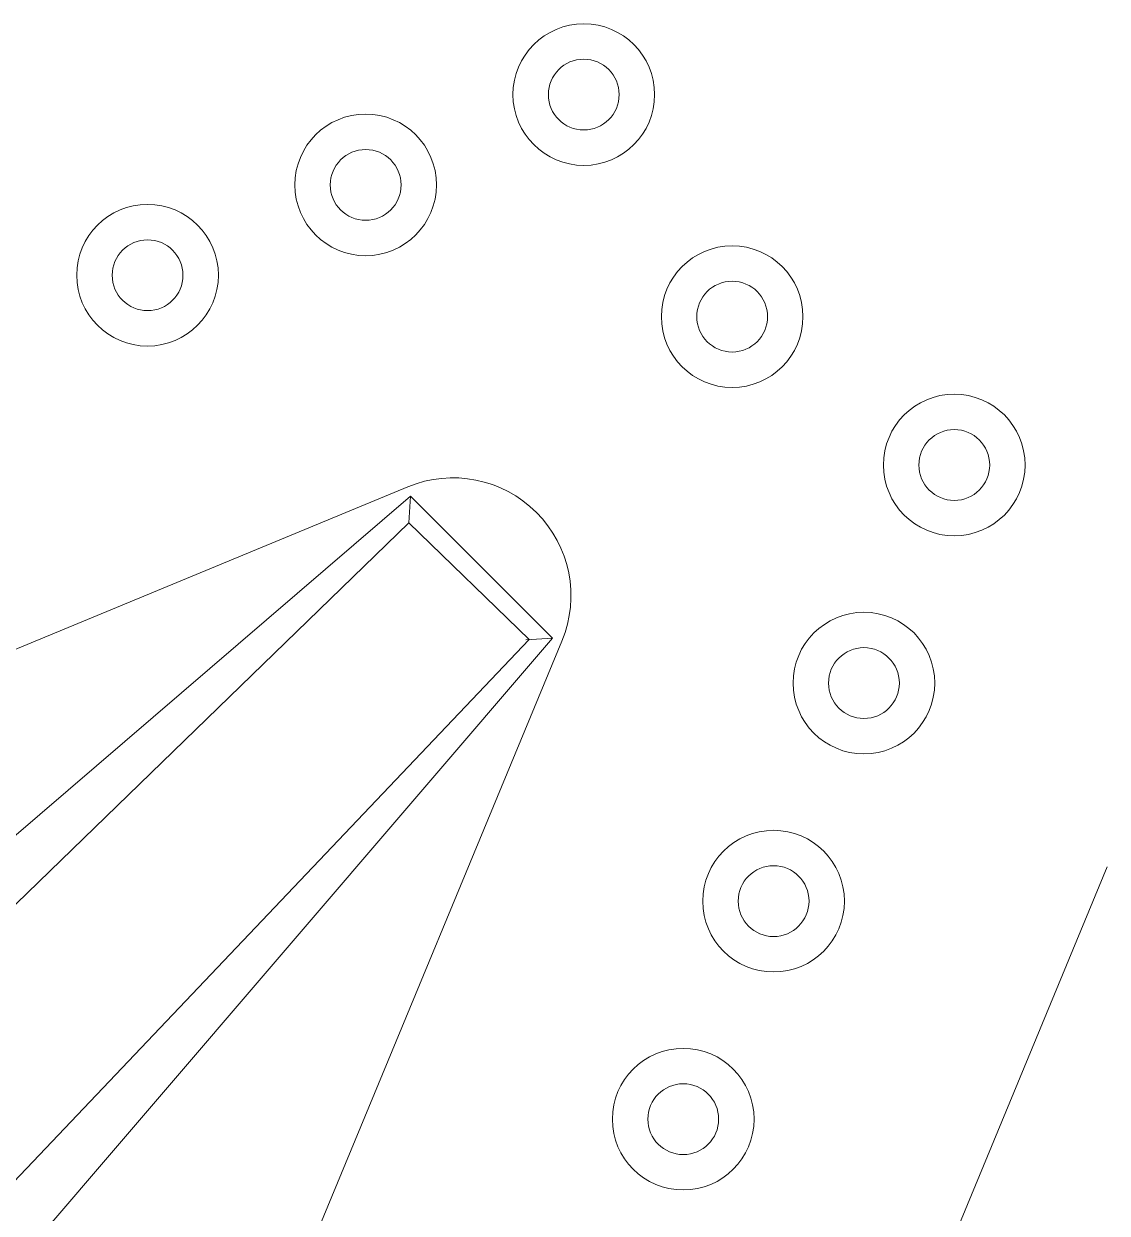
# Model space of a CAD drawing. Extents: x 306 to 2240, y 18 to 779.
# Drawn here: x 689.3052 to 689.3511, y 391.7463 to 391.7967 of the extents above; entities that cross this region are included whole.
import ezdxf

# ---------------------------------------------------------------- set-up
doc = ezdxf.new("R2010")
doc.units = 0
doc.header["$MEASUREMENT"] = 0
doc.layers.add('EQUIPAMIENTO SUPER', color=1, linetype='Continuous')

msp = doc.modelspace()

# ---------------------------------------------------------------- linework, layer by layer
at = {"layer": 'EQUIPAMIENTO SUPER', "color": 253, "lineweight": 0}
for p, q in [((689.321495942057, 391.7770359141645, -6.438942029e-07), (689.2704504313427, 391.7558921713273, -6.438942029e-07)), ((689.321495942057, 391.7770359141645, -6.438942029e-07), (689.2704504313427, 391.7558921713273, -6.438942029e-07)), ((689.3215466530368, 391.7755039618261, -6.438942029e-07), (689.3216184576218, 391.7766390742756, -6.438942029e-07)), ((689.3215466530368, 391.7755039618261, -6.438942029e-07), (689.3216184576218, 391.7766390742756, -6.438942029e-07)), ((689.3173259177987, 391.7446641600711, -6.438942029e-07), (689.3280287568837, 391.7705030993401, -6.438942029e-07)), ((689.3173259177987, 391.7446641600711, -6.438942029e-07), (689.3280287568837, 391.7705030993401, -6.438942029e-07)), ((689.3264964005052, 391.770554214358, -6.438942029e-07), (689.3276311089162, 391.7706264229802, -6.438942029e-07)), ((689.3264964005052, 391.770554214358, -6.438942029e-07), (689.3276311089162, 391.7706264229802, -6.438942029e-07)), ((689.3413540542517, 391.7373450647219, -6.438942029e-07), (689.3511257451961, 391.7609360135303, -6.438942029e-07)), ((689.3413540542517, 391.7373450647219, -6.438942029e-07), (689.3511257451961, 391.7609360135303, -6.438942029e-07))]:
    msp.add_line(p, q, dxfattribs=at)
at = {"layer": 'EQUIPAMIENTO SUPER', "color": 253, "lineweight": 0, "elevation": -6.438508219e-07}
for points in [[(689.3276311089162, 391.7706264229802), (689.3216184576218, 391.7766390742756), (689.26829144699, 391.7308462344024), (689.2443348962538, 391.7043144517704), (689.1944949408376, 391.6557244453879), (689.1944949408376, 391.6060025021579), (689.2134949408377, 391.6060025021579), (689.2134949408377, 391.6478552195067), (689.2553753552914, 391.6932807734674), (689.2818882690322, 391.7172571192534), (689.3276311089162, 391.7706264229802)], [(689.3276311089162, 391.7706264229802), (689.3216184576218, 391.7766390742756), (689.26829144699, 391.7308462344024), (689.2443348962538, 391.7043144517704), (689.1944949408376, 391.6557244453879), (689.1944949408376, 391.6060025021579), (689.2134949408377, 391.6060025021579), (689.2134949408377, 391.6478552195067), (689.2553753552914, 391.6932807734674), (689.2818882690322, 391.7172571192534), (689.3276311089162, 391.7706264229802)], [(689.1969949408361, 391.6085025021579), (689.1969949408361, 391.6546519970948), (689.3215466530368, 391.7755039618261), (689.3266412861798, 391.7705634343433), (689.2109949408391, 391.6488530072215), (689.2109949408391, 391.6085025021579), (689.1969949408361, 391.6085025021579), (689.1969949408361, 391.6085025021579)], [(689.1969949408361, 391.6085025021579), (689.1969949408361, 391.6546519970948), (689.3215466530368, 391.7755039618261), (689.3266412861798, 391.7705634343433), (689.2109949408391, 391.6488530072215), (689.2109949408391, 391.6085025021579), (689.1969949408361, 391.6085025021579), (689.1969949408361, 391.6085025021579)]]:
    msp.add_lwpolyline(points, dxfattribs=at)
at = {"layer": 'EQUIPAMIENTO SUPER', "color": 253, "lineweight": 0}
for centre, radius in [((689.3289526364156, 391.7936544806009, -6.438942029e-07), 0.003), ((689.3289526364156, 391.7936544806009, -6.438942029e-07), 0.003), ((689.3289526364156, 391.7936544806009, -6.438942029e-07), 0.003), ((689.3289526364156, 391.7936544806009, -6.438942029e-07), 0.003), ((689.3289526364156, 391.7936544806009, -6.438942029e-07), 0.003), ((689.3289526364156, 391.7936544806009, -6.438942029e-07), 0.003), ((689.3289526364156, 391.7936544806009, -6.438942029e-07), 0.003), ((689.3289526364156, 391.7936544806009, -6.438942029e-07), 0.003), ((689.3289526364156, 391.7936544806009, -6.438942029e-07), 0.003), ((689.3289526364156, 391.7936544806009, -6.438942029e-07), 0.003), ((689.3289526364156, 391.7936544806009, -6.438942029e-07), 0.003), ((689.3289526364156, 391.7936544806009, -6.438942029e-07), 0.003), ((689.3289526364156, 391.7936544806009, -6.438942029e-07), 0.003), ((689.3289526364156, 391.7936544806009, -6.438942029e-07), 0.003), ((689.3289526364156, 391.7936544806009, -6.438942029e-07), 0.003), ((689.3289526364156, 391.7936544806009, -6.438942029e-07), 0.003), ((689.3289526364156, 391.7936544806009, -6.438942029e-07), 0.003), ((689.3289526364156, 391.7936544806009, -6.438942029e-07), 0.003), ((689.3289526364156, 391.7936544806009, -6.438942029e-07), 0.003), ((689.3289526364156, 391.7936544806009, -6.438942029e-07), 0.003), ((689.3289526364156, 391.7936544806009, -6.438942029e-07), 0.003), ((689.3289526364156, 391.7936544806009, -6.438942029e-07), 0.003), ((689.3289526364156, 391.7936544806009, -6.438942029e-07), 0.003), ((689.3289526364156, 391.7936544806009, -6.438942029e-07), 0.003), ((689.3289526364156, 391.7936544806009, -6.438942029e-07), 0.003), ((689.3289526364156, 391.7936544806009, -6.438942029e-07), 0.003), ((689.3289526364156, 391.7936544806009, -6.438942029e-07), 0.003), ((689.3289526364156, 391.7936544806009, -6.438942029e-07), 0.003), ((689.3289526364156, 391.7936544806009, -6.438942029e-07), 0.003), ((689.3289526364156, 391.7936544806009, -6.438942029e-07), 0.003), ((689.3289526364156, 391.7936544806009, -6.438942029e-07), 0.003), ((689.3289526364156, 391.7936544806009, -6.438942029e-07), 0.003), ((689.3289526364156, 391.7936544806009, -6.438942029e-07), 0.003), ((689.3289526364156, 391.7936544806009, -6.438942029e-07), 0.003), ((689.3289526364156, 391.7936544806009, -6.438942029e-07), 0.003), ((689.3289526364156, 391.7936544806009, -6.438942029e-07), 0.003), ((689.3289526364156, 391.7936544806009, -6.438942029e-07), 0.003), ((689.3289526364156, 391.7936544806009, -6.438942029e-07), 0.003), ((689.3289526364156, 391.7936544806009, -6.438942029e-07), 0.003), ((689.3289526364156, 391.7936544806009, -6.438942029e-07), 0.003), ((689.3289526364156, 391.7936544806009, -6.438942029e-07), 0.003), ((689.3289526364156, 391.7936544806009, -6.438942029e-07), 0.003), ((689.3289526364156, 391.7936544806009, -6.438942029e-07), 0.003), ((689.3289526364156, 391.7936544806009, -6.438942029e-07), 0.003), ((689.3289526364156, 391.7936544806009, -6.438942029e-07), 0.003), ((689.3289526364156, 391.7936544806009, -6.438942029e-07), 0.003), ((689.3289526364156, 391.7936544806009, -6.438942029e-07), 0.003), ((689.3289526364156, 391.7936544806009, -6.438942029e-07), 0.003), ((689.3289526364156, 391.7936544806009, -6.438942029e-07), 0.003), ((689.3289526364156, 391.7936544806009, -6.438942029e-07), 0.003), ((689.3289526364156, 391.7936544806009, -6.438942029e-07), 0.003), ((689.3289526364156, 391.7936544806009, -6.438942029e-07), 0.003), ((689.3289526364156, 391.7936544806009, -6.438942029e-07), 0.003), ((689.3289526364156, 391.7936544806009, -6.438942029e-07), 0.003), ((689.3289526364156, 391.7936544806009, -6.438942029e-07), 0.003), ((689.3289526364156, 391.7936544806009, -6.438942029e-07), 0.003), ((689.3289526364156, 391.7936544806009, -6.438942029e-07), 0.003), ((689.3289526364156, 391.7936544806009, -6.438942029e-07), 0.003), ((689.3289526364156, 391.7936544806009, -6.438942029e-07), 0.003), ((689.3289526364156, 391.7936544806009, -6.438942029e-07), 0.003), ((689.3289526364156, 391.7936544806009, -6.438942029e-07), 0.003), ((689.3289526364156, 391.7936544806009, -6.438942029e-07), 0.003), ((689.3289526364156, 391.7936544806009, -6.438942029e-07), 0.003), ((689.3289526364156, 391.7936544806009, -6.438942029e-07), 0.003), ((689.3289526364156, 391.7936544806009, -6.438942029e-07), 0.003), ((689.3289526364156, 391.7936544806009, -6.438942029e-07), 0.003), ((689.3289526364156, 391.7936544806009, -6.438942029e-07), 0.003), ((689.3289526364156, 391.7936544806009, -6.438942029e-07), 0.003), ((689.3289526364156, 391.7936544806009, -6.438942029e-07), 0.003), ((689.3289526364156, 391.7936544806009, -6.438942029e-07), 0.003), ((689.3289526364156, 391.7936544806009, -6.438942029e-07), 0.003), ((689.3289526364156, 391.7936544806009, -6.438942029e-07), 0.003), ((689.3289526364156, 391.7936544806009, -6.438942029e-07), 0.003), ((689.3289526364156, 391.7936544806009, -6.438942029e-07), 0.003), ((689.3289526364156, 391.7936544806009, -6.438942029e-07), 0.003), ((689.3289526364156, 391.7936544806009, -6.438942029e-07), 0.003), ((689.3289526364156, 391.7936544806009, -6.438942029e-07), 0.003), ((689.3289526364156, 391.7936544806009, -6.438942029e-07), 0.003), ((689.3289526364156, 391.7936544806009, -6.438942029e-07), 0.003), ((689.3289526364156, 391.7936544806009, -6.438942029e-07), 0.003), ((689.3289526364156, 391.7936544806009, -6.438942029e-07), 0.003), ((689.3289526364156, 391.7936544806009, -6.438942029e-07), 0.003), ((689.3289526364156, 391.7936544806009, -6.438942029e-07), 0.003), ((689.3289526364156, 391.7936544806009, -6.438942029e-07), 0.003), ((689.3289526364156, 391.7936544806009, -6.438942029e-07), 0.003), ((689.3289526364156, 391.7936544806009, -6.438942029e-07), 0.003), ((689.3289526364156, 391.7936544806009, -6.438942029e-07), 0.003), ((689.3289526364156, 391.7936544806009, -6.438942029e-07), 0.003), ((689.3289526364156, 391.7936544806009, -6.438942029e-07), 0.003), ((689.3289526364156, 391.7936544806009, -6.438942029e-07), 0.003), ((689.3289526364156, 391.7936544806009, -6.438942029e-07), 0.003), ((689.3289526364156, 391.7936544806009, -6.438942029e-07), 0.003), ((689.3289526364156, 391.7936544806009, -6.438942029e-07), 0.003), ((689.3289526364156, 391.7936544806009, -6.438942029e-07), 0.003), ((689.3289526364156, 391.7936544806009, -6.438942029e-07), 0.003), ((689.3289526364156, 391.7936544806009, -6.438942029e-07), 0.003), ((689.3289526364156, 391.7936544806009, -6.438942029e-07), 0.0015), ((689.3289526364156, 391.7936544806009, -6.438942029e-07), 0.0015), ((689.3289526364156, 391.7936544806009, -6.438942029e-07), 0.0015), ((689.3289526364156, 391.7936544806009, -6.438942029e-07), 0.0015), ((689.3289526364156, 391.7936544806009, -6.438942029e-07), 0.0015), ((689.3289526364156, 391.7936544806009, -6.438942029e-07), 0.0015), ((689.3289526364156, 391.7936544806009, -6.438942029e-07), 0.0015), ((689.3289526364156, 391.7936544806009, -6.438942029e-07), 0.0015), ((689.3289526364156, 391.7936544806009, -6.438942029e-07), 0.0015), ((689.3289526364156, 391.7936544806009, -6.438942029e-07), 0.0015), ((689.3289526364156, 391.7936544806009, -6.438942029e-07), 0.0015), ((689.3289526364156, 391.7936544806009, -6.438942029e-07), 0.0015), ((689.3289526364156, 391.7936544806009, -6.438942029e-07), 0.0015), ((689.3289526364156, 391.7936544806009, -6.438942029e-07), 0.0015), ((689.3289526364156, 391.7936544806009, -6.438942029e-07), 0.0015), ((689.3289526364156, 391.7936544806009, -6.438942029e-07), 0.0015), ((689.3289526364156, 391.7936544806009, -6.438942029e-07), 0.0015), ((689.3289526364156, 391.7936544806009, -6.438942029e-07), 0.0015), ((689.3289526364156, 391.7936544806009, -6.438942029e-07), 0.0015), ((689.3289526364156, 391.7936544806009, -6.438942029e-07), 0.0015), ((689.3289526364156, 391.7936544806009, -6.438942029e-07), 0.0015), ((689.3289526364156, 391.7936544806009, -6.438942029e-07), 0.0015), ((689.3289526364156, 391.7936544806009, -6.438942029e-07), 0.0015), ((689.3289526364156, 391.7936544806009, -6.438942029e-07), 0.0015), ((689.3289526364156, 391.7936544806009, -6.438942029e-07), 0.0015), ((689.3289526364156, 391.7936544806009, -6.438942029e-07), 0.0015), ((689.3289526364156, 391.7936544806009, -6.438942029e-07), 0.0015), ((689.3289526364156, 391.7936544806009, -6.438942029e-07), 0.0015), ((689.3289526364156, 391.7936544806009, -6.438942029e-07), 0.0015), ((689.3289526364156, 391.7936544806009, -6.438942029e-07), 0.0015), ((689.3289526364156, 391.7936544806009, -6.438942029e-07), 0.0015), ((689.3289526364156, 391.7936544806009, -6.438942029e-07), 0.0015), ((689.3289526364156, 391.7936544806009, -6.438942029e-07), 0.0015), ((689.3289526364156, 391.7936544806009, -6.438942029e-07), 0.0015), ((689.3289526364156, 391.7936544806009, -6.438942029e-07), 0.0015), ((689.3289526364156, 391.7936544806009, -6.438942029e-07), 0.0015), ((689.3289526364156, 391.7936544806009, -6.438942029e-07), 0.0015), ((689.3289526364156, 391.7936544806009, -6.438942029e-07), 0.0015), ((689.3289526364156, 391.7936544806009, -6.438942029e-07), 0.0015), ((689.3289526364156, 391.7936544806009, -6.438942029e-07), 0.0015), ((689.3289526364156, 391.7936544806009, -6.438942029e-07), 0.0015), ((689.3289526364156, 391.7936544806009, -6.438942029e-07), 0.0015), ((689.3289526364156, 391.7936544806009, -6.438942029e-07), 0.0015), ((689.3289526364156, 391.7936544806009, -6.438942029e-07), 0.0015), ((689.3289526364156, 391.7936544806009, -6.438942029e-07), 0.0015), ((689.3289526364156, 391.7936544806009, -6.438942029e-07), 0.0015), ((689.3289526364156, 391.7936544806009, -6.438942029e-07), 0.0015), ((689.3289526364156, 391.7936544806009, -6.438942029e-07), 0.0015), ((689.3289526364156, 391.7936544806009, -6.438942029e-07), 0.0015), ((689.3289526364156, 391.7936544806009, -6.438942029e-07), 0.0015), ((689.3289526364156, 391.7936544806009, -6.438942029e-07), 0.0015), ((689.3289526364156, 391.7936544806009, -6.438942029e-07), 0.0015), ((689.3289526364156, 391.7936544806009, -6.438942029e-07), 0.0015), ((689.3289526364156, 391.7936544806009, -6.438942029e-07), 0.0015), ((689.3289526364156, 391.7936544806009, -6.438942029e-07), 0.0015), ((689.3289526364156, 391.7936544806009, -6.438942029e-07), 0.0015), ((689.3289526364156, 391.7936544806009, -6.438942029e-07), 0.0015), ((689.3289526364156, 391.7936544806009, -6.438942029e-07), 0.0015), ((689.3289526364156, 391.7936544806009, -6.438942029e-07), 0.0015), ((689.3289526364156, 391.7936544806009, -6.438942029e-07), 0.0015), ((689.3289526364156, 391.7936544806009, -6.438942029e-07), 0.0015), ((689.3289526364156, 391.7936544806009, -6.438942029e-07), 0.0015), ((689.3289526364156, 391.7936544806009, -6.438942029e-07), 0.0015), ((689.3289526364156, 391.7936544806009, -6.438942029e-07), 0.0015), ((689.3289526364156, 391.7936544806009, -6.438942029e-07), 0.0015), ((689.3289526364156, 391.7936544806009, -6.438942029e-07), 0.0015), ((689.3289526364156, 391.7936544806009, -6.438942029e-07), 0.0015), ((689.3289526364156, 391.7936544806009, -6.438942029e-07), 0.0015), ((689.3289526364156, 391.7936544806009, -6.438942029e-07), 0.0015), ((689.3289526364156, 391.7936544806009, -6.438942029e-07), 0.0015), ((689.3289526364156, 391.7936544806009, -6.438942029e-07), 0.0015), ((689.3289526364156, 391.7936544806009, -6.438942029e-07), 0.0015), ((689.3289526364156, 391.7936544806009, -6.438942029e-07), 0.0015), ((689.3289526364156, 391.7936544806009, -6.438942029e-07), 0.0015), ((689.3289526364156, 391.7936544806009, -6.438942029e-07), 0.0015), ((689.3289526364156, 391.7936544806009, -6.438942029e-07), 0.0015), ((689.3289526364156, 391.7936544806009, -6.438942029e-07), 0.0015), ((689.3289526364156, 391.7936544806009, -6.438942029e-07), 0.0015), ((689.3289526364156, 391.7936544806009, -6.438942029e-07), 0.0015), ((689.3289526364156, 391.7936544806009, -6.438942029e-07), 0.0015), ((689.3289526364156, 391.7936544806009, -6.438942029e-07), 0.0015), ((689.3289526364156, 391.7936544806009, -6.438942029e-07), 0.0015), ((689.3289526364156, 391.7936544806009, -6.438942029e-07), 0.0015), ((689.3289526364156, 391.7936544806009, -6.438942029e-07), 0.0015), ((689.3289526364156, 391.7936544806009, -6.438942029e-07), 0.0015), ((689.3289526364156, 391.7936544806009, -6.438942029e-07), 0.0015), ((689.3289526364156, 391.7936544806009, -6.438942029e-07), 0.0015), ((689.3289526364156, 391.7936544806009, -6.438942029e-07), 0.0015), ((689.3289526364156, 391.7936544806009, -6.438942029e-07), 0.0015), ((689.3289526364156, 391.7936544806009, -6.438942029e-07), 0.0015), ((689.3289526364156, 391.7936544806009, -6.438942029e-07), 0.0015), ((689.3289526364156, 391.7936544806009, -6.438942029e-07), 0.0015), ((689.3289526364156, 391.7936544806009, -6.438942029e-07), 0.0015), ((689.3289526364156, 391.7936544806009, -6.438942029e-07), 0.0015), ((689.3289526364156, 391.7936544806009, -6.438942029e-07), 0.0015), ((689.3289526364156, 391.7936544806009, -6.438942029e-07), 0.0015), ((689.3197138410893, 391.7898276462774, -6.438942029e-07), 0.003), ((689.3197138410893, 391.7898276462774, -6.438942029e-07), 0.003), ((689.3197138410893, 391.7898276462774, -6.438942029e-07), 0.003), ((689.3197138410893, 391.7898276462774, -6.438942029e-07), 0.003), ((689.3197138410893, 391.7898276462774, -6.438942029e-07), 0.003), ((689.3197138410893, 391.7898276462774, -6.438942029e-07), 0.003), ((689.3197138410893, 391.7898276462774, -6.438942029e-07), 0.003), ((689.3197138410893, 391.7898276462774, -6.438942029e-07), 0.003), ((689.3197138410893, 391.7898276462774, -6.438942029e-07), 0.003), ((689.3197138410893, 391.7898276462774, -6.438942029e-07), 0.003), ((689.3197138410893, 391.7898276462774, -6.438942029e-07), 0.003), ((689.3197138410893, 391.7898276462774, -6.438942029e-07), 0.003), ((689.3197138410893, 391.7898276462774, -6.438942029e-07), 0.003), ((689.3197138410893, 391.7898276462774, -6.438942029e-07), 0.003), ((689.3197138410893, 391.7898276462774, -6.438942029e-07), 0.003), ((689.3197138410893, 391.7898276462774, -6.438942029e-07), 0.003), ((689.3197138410893, 391.7898276462774, -6.438942029e-07), 0.003), ((689.3197138410893, 391.7898276462774, -6.438942029e-07), 0.003), ((689.3197138410893, 391.7898276462774, -6.438942029e-07), 0.003), ((689.3197138410893, 391.7898276462774, -6.438942029e-07), 0.003), ((689.3197138410893, 391.7898276462774, -6.438942029e-07), 0.003), ((689.3197138410893, 391.7898276462774, -6.438942029e-07), 0.003), ((689.3197138410893, 391.7898276462774, -6.438942029e-07), 0.003), ((689.3197138410893, 391.7898276462774, -6.438942029e-07), 0.003), ((689.3197138410893, 391.7898276462774, -6.438942029e-07), 0.003), ((689.3197138410893, 391.7898276462774, -6.438942029e-07), 0.003), ((689.3197138410893, 391.7898276462774, -6.438942029e-07), 0.003), ((689.3197138410893, 391.7898276462774, -6.438942029e-07), 0.003), ((689.3197138410893, 391.7898276462774, -6.438942029e-07), 0.003), ((689.3197138410893, 391.7898276462774, -6.438942029e-07), 0.003), ((689.3197138410893, 391.7898276462774, -6.438942029e-07), 0.003), ((689.3197138410893, 391.7898276462774, -6.438942029e-07), 0.003), ((689.3197138410893, 391.7898276462774, -6.438942029e-07), 0.0015), ((689.3197138410893, 391.7898276462774, -6.438942029e-07), 0.0015), ((689.3197138410893, 391.7898276462774, -6.438942029e-07), 0.0015), ((689.3197138410893, 391.7898276462774, -6.438942029e-07), 0.0015), ((689.3197138410893, 391.7898276462774, -6.438942029e-07), 0.0015), ((689.3197138410893, 391.7898276462774, -6.438942029e-07), 0.0015), ((689.3197138410893, 391.7898276462774, -6.438942029e-07), 0.0015), ((689.3197138410893, 391.7898276462774, -6.438942029e-07), 0.0015), ((689.3197138410893, 391.7898276462774, -6.438942029e-07), 0.0015), ((689.3197138410893, 391.7898276462774, -6.438942029e-07), 0.0015), ((689.3197138410893, 391.7898276462774, -6.438942029e-07), 0.0015), ((689.3197138410893, 391.7898276462774, -6.438942029e-07), 0.0015), ((689.3197138410893, 391.7898276462774, -6.438942029e-07), 0.0015), ((689.3197138410893, 391.7898276462774, -6.438942029e-07), 0.0015), ((689.3197138410893, 391.7898276462774, -6.438942029e-07), 0.0015), ((689.3197138410893, 391.7898276462774, -6.438942029e-07), 0.0015), ((689.3197138410893, 391.7898276462774, -6.438942029e-07), 0.0015), ((689.3197138410893, 391.7898276462774, -6.438942029e-07), 0.0015), ((689.3197138410893, 391.7898276462774, -6.438942029e-07), 0.0015), ((689.3197138410893, 391.7898276462774, -6.438942029e-07), 0.0015), ((689.3197138410893, 391.7898276462774, -6.438942029e-07), 0.0015), ((689.3197138410893, 391.7898276462774, -6.438942029e-07), 0.0015), ((689.3197138410893, 391.7898276462774, -6.438942029e-07), 0.0015), ((689.3197138410893, 391.7898276462774, -6.438942029e-07), 0.0015), ((689.3197138410893, 391.7898276462774, -6.438942029e-07), 0.0015), ((689.3197138410893, 391.7898276462774, -6.438942029e-07), 0.0015), ((689.3197138410893, 391.7898276462774, -6.438942029e-07), 0.0015), ((689.3197138410893, 391.7898276462774, -6.438942029e-07), 0.0015), ((689.3197138410893, 391.7898276462774, -6.438942029e-07), 0.0015), ((689.3197138410893, 391.7898276462774, -6.438942029e-07), 0.0015), ((689.3197138410893, 391.7898276462774, -6.438942029e-07), 0.0015), ((689.3197138410893, 391.7898276462774, -6.438942029e-07), 0.0015), ((689.3104750457665, 391.7860008119537, -6.438942029e-07), 0.003), ((689.3104750457665, 391.7860008119537, -6.438942029e-07), 0.003), ((689.3104750457665, 391.7860008119537, -6.438942029e-07), 0.003), ((689.3104750457665, 391.7860008119537, -6.438942029e-07), 0.003), ((689.3104750457665, 391.7860008119537, -6.438942029e-07), 0.003), ((689.3104750457665, 391.7860008119537, -6.438942029e-07), 0.003), ((689.3104750457665, 391.7860008119537, -6.438942029e-07), 0.003), ((689.3104750457665, 391.7860008119537, -6.438942029e-07), 0.003), ((689.3104750457665, 391.7860008119537, -6.438942029e-07), 0.003), ((689.3104750457665, 391.7860008119537, -6.438942029e-07), 0.003), ((689.3104750457665, 391.7860008119537, -6.438942029e-07), 0.003), ((689.3104750457665, 391.7860008119537, -6.438942029e-07), 0.003), ((689.3104750457665, 391.7860008119537, -6.438942029e-07), 0.003), ((689.3104750457665, 391.7860008119537, -6.438942029e-07), 0.003), ((689.3104750457665, 391.7860008119537, -6.438942029e-07), 0.003), ((689.3104750457665, 391.7860008119537, -6.438942029e-07), 0.003), ((689.3104750457665, 391.7860008119537, -6.438942029e-07), 0.003), ((689.3104750457665, 391.7860008119537, -6.438942029e-07), 0.003), ((689.3104750457665, 391.7860008119537, -6.438942029e-07), 0.003), ((689.3104750457665, 391.7860008119537, -6.438942029e-07), 0.003), ((689.3104750457665, 391.7860008119537, -6.438942029e-07), 0.003), ((689.3104750457665, 391.7860008119537, -6.438942029e-07), 0.003), ((689.3104750457665, 391.7860008119537, -6.438942029e-07), 0.003), ((689.3104750457665, 391.7860008119537, -6.438942029e-07), 0.003), ((689.3104750457665, 391.7860008119537, -6.438942029e-07), 0.003), ((689.3104750457665, 391.7860008119537, -6.438942029e-07), 0.003), ((689.3104750457665, 391.7860008119537, -6.438942029e-07), 0.003), ((689.3104750457665, 391.7860008119537, -6.438942029e-07), 0.003), ((689.3104750457665, 391.7860008119537, -6.438942029e-07), 0.003), ((689.3104750457665, 391.7860008119537, -6.438942029e-07), 0.003), ((689.3104750457665, 391.7860008119537, -6.438942029e-07), 0.003), ((689.3104750457665, 391.7860008119537, -6.438942029e-07), 0.003), ((689.3104750457665, 391.7860008119537, -6.438942029e-07), 0.0015), ((689.3104750457665, 391.7860008119537, -6.438942029e-07), 0.0015), ((689.3104750457665, 391.7860008119537, -6.438942029e-07), 0.0015), ((689.3104750457665, 391.7860008119537, -6.438942029e-07), 0.0015), ((689.3104750457665, 391.7860008119537, -6.438942029e-07), 0.0015), ((689.3104750457665, 391.7860008119537, -6.438942029e-07), 0.0015), ((689.3104750457665, 391.7860008119537, -6.438942029e-07), 0.0015), ((689.3104750457665, 391.7860008119537, -6.438942029e-07), 0.0015), ((689.3104750457665, 391.7860008119537, -6.438942029e-07), 0.0015), ((689.3104750457665, 391.7860008119537, -6.438942029e-07), 0.0015), ((689.3104750457665, 391.7860008119537, -6.438942029e-07), 0.0015), ((689.3104750457665, 391.7860008119537, -6.438942029e-07), 0.0015), ((689.3104750457665, 391.7860008119537, -6.438942029e-07), 0.0015), ((689.3104750457665, 391.7860008119537, -6.438942029e-07), 0.0015), ((689.3104750457665, 391.7860008119537, -6.438942029e-07), 0.0015), ((689.3104750457665, 391.7860008119537, -6.438942029e-07), 0.0015), ((689.3104750457665, 391.7860008119537, -6.438942029e-07), 0.0015), ((689.3104750457665, 391.7860008119537, -6.438942029e-07), 0.0015), ((689.3104750457665, 391.7860008119537, -6.438942029e-07), 0.0015), ((689.3104750457665, 391.7860008119537, -6.438942029e-07), 0.0015), ((689.3104750457665, 391.7860008119537, -6.438942029e-07), 0.0015), ((689.3104750457665, 391.7860008119537, -6.438942029e-07), 0.0015), ((689.3104750457665, 391.7860008119537, -6.438942029e-07), 0.0015), ((689.3104750457665, 391.7860008119537, -6.438942029e-07), 0.0015), ((689.3104750457665, 391.7860008119537, -6.438942029e-07), 0.0015), ((689.3104750457665, 391.7860008119537, -6.438942029e-07), 0.0015), ((689.3104750457665, 391.7860008119537, -6.438942029e-07), 0.0015), ((689.3104750457665, 391.7860008119537, -6.438942029e-07), 0.0015), ((689.3104750457665, 391.7860008119537, -6.438942029e-07), 0.0015), ((689.3104750457665, 391.7860008119537, -6.438942029e-07), 0.0015), ((689.3104750457665, 391.7860008119537, -6.438942029e-07), 0.0015), ((689.3104750457665, 391.7860008119537, -6.438942029e-07), 0.0015), ((689.3352390462045, 391.7842462034852, -6.438942029e-07), 0.003), ((689.3352390462045, 391.7842462034852, -6.438942029e-07), 0.003), ((689.3352390462045, 391.7842462034852, -6.438942029e-07), 0.003), ((689.3352390462045, 391.7842462034852, -6.438942029e-07), 0.003), ((689.3352390462045, 391.7842462034852, -6.438942029e-07), 0.003), ((689.3352390462045, 391.7842462034852, -6.438942029e-07), 0.003), ((689.3352390462045, 391.7842462034852, -6.438942029e-07), 0.003), ((689.3352390462045, 391.7842462034852, -6.438942029e-07), 0.003), ((689.3352390462045, 391.7842462034852, -6.438942029e-07), 0.003), ((689.3352390462045, 391.7842462034852, -6.438942029e-07), 0.003), ((689.3352390462045, 391.7842462034852, -6.438942029e-07), 0.003), ((689.3352390462045, 391.7842462034852, -6.438942029e-07), 0.003), ((689.3352390462045, 391.7842462034852, -6.438942029e-07), 0.003), ((689.3352390462045, 391.7842462034852, -6.438942029e-07), 0.003), ((689.3352390462045, 391.7842462034852, -6.438942029e-07), 0.003), ((689.3352390462045, 391.7842462034852, -6.438942029e-07), 0.003), ((689.3352390462045, 391.7842462034852, -6.438942029e-07), 0.003), ((689.3352390462045, 391.7842462034852, -6.438942029e-07), 0.003), ((689.3352390462045, 391.7842462034852, -6.438942029e-07), 0.003), ((689.3352390462045, 391.7842462034852, -6.438942029e-07), 0.003), ((689.3352390462045, 391.7842462034852, -6.438942029e-07), 0.003), ((689.3352390462045, 391.7842462034852, -6.438942029e-07), 0.003), ((689.3352390462045, 391.7842462034852, -6.438942029e-07), 0.003), ((689.3352390462045, 391.7842462034852, -6.438942029e-07), 0.003), ((689.3352390462045, 391.7842462034852, -6.438942029e-07), 0.003), ((689.3352390462045, 391.7842462034852, -6.438942029e-07), 0.003), ((689.3352390462045, 391.7842462034852, -6.438942029e-07), 0.003), ((689.3352390462045, 391.7842462034852, -6.438942029e-07), 0.003), ((689.3352390462045, 391.7842462034852, -6.438942029e-07), 0.003), ((689.3352390462045, 391.7842462034852, -6.438942029e-07), 0.003), ((689.3352390462045, 391.7842462034852, -6.438942029e-07), 0.003), ((689.3352390462045, 391.7842462034852, -6.438942029e-07), 0.003), ((689.3352390462045, 391.7842462034852, -6.438942029e-07), 0.0015), ((689.3352390462045, 391.7842462034852, -6.438942029e-07), 0.0015), ((689.3352390462045, 391.7842462034852, -6.438942029e-07), 0.0015), ((689.3352390462045, 391.7842462034852, -6.438942029e-07), 0.0015), ((689.3352390462045, 391.7842462034852, -6.438942029e-07), 0.0015), ((689.3352390462045, 391.7842462034852, -6.438942029e-07), 0.0015), ((689.3352390462045, 391.7842462034852, -6.438942029e-07), 0.0015), ((689.3352390462045, 391.7842462034852, -6.438942029e-07), 0.0015), ((689.3352390462045, 391.7842462034852, -6.438942029e-07), 0.0015), ((689.3352390462045, 391.7842462034852, -6.438942029e-07), 0.0015), ((689.3352390462045, 391.7842462034852, -6.438942029e-07), 0.0015), ((689.3352390462045, 391.7842462034852, -6.438942029e-07), 0.0015), ((689.3352390462045, 391.7842462034852, -6.438942029e-07), 0.0015), ((689.3352390462045, 391.7842462034852, -6.438942029e-07), 0.0015), ((689.3352390462045, 391.7842462034852, -6.438942029e-07), 0.0015), ((689.3352390462045, 391.7842462034852, -6.438942029e-07), 0.0015), ((689.3352390462045, 391.7842462034852, -6.438942029e-07), 0.0015), ((689.3352390462045, 391.7842462034852, -6.438942029e-07), 0.0015), ((689.3352390462045, 391.7842462034852, -6.438942029e-07), 0.0015), ((689.3352390462045, 391.7842462034852, -6.438942029e-07), 0.0015), ((689.3352390462045, 391.7842462034852, -6.438942029e-07), 0.0015), ((689.3352390462045, 391.7842462034852, -6.438942029e-07), 0.0015), ((689.3352390462045, 391.7842462034852, -6.438942029e-07), 0.0015), ((689.3352390462045, 391.7842462034852, -6.438942029e-07), 0.0015), ((689.3352390462045, 391.7842462034852, -6.438942029e-07), 0.0015), ((689.3352390462045, 391.7842462034852, -6.438942029e-07), 0.0015), ((689.3352390462045, 391.7842462034852, -6.438942029e-07), 0.0015), ((689.3352390462045, 391.7842462034852, -6.438942029e-07), 0.0015), ((689.3352390462045, 391.7842462034852, -6.438942029e-07), 0.0015), ((689.3352390462045, 391.7842462034852, -6.438942029e-07), 0.0015), ((689.3352390462045, 391.7842462034852, -6.438942029e-07), 0.0015), ((689.3352390462045, 391.7842462034852, -6.438942029e-07), 0.0015), ((689.3446473233182, 391.7779597936969, -6.438942029e-07), 0.003), ((689.3446473233182, 391.7779597936969, -6.438942029e-07), 0.003), ((689.3446473233182, 391.7779597936969, -6.438942029e-07), 0.003), ((689.3446473233182, 391.7779597936969, -6.438942029e-07), 0.003), ((689.3446473233182, 391.7779597936969, -6.438942029e-07), 0.003), ((689.3446473233182, 391.7779597936969, -6.438942029e-07), 0.003), ((689.3446473233182, 391.7779597936969, -6.438942029e-07), 0.003), ((689.3446473233182, 391.7779597936969, -6.438942029e-07), 0.003), ((689.3446473233182, 391.7779597936969, -6.438942029e-07), 0.003), ((689.3446473233182, 391.7779597936969, -6.438942029e-07), 0.003), ((689.3446473233182, 391.7779597936969, -6.438942029e-07), 0.003), ((689.3446473233182, 391.7779597936969, -6.438942029e-07), 0.003), ((689.3446473233182, 391.7779597936969, -6.438942029e-07), 0.003), ((689.3446473233182, 391.7779597936969, -6.438942029e-07), 0.003), ((689.3446473233182, 391.7779597936969, -6.438942029e-07), 0.003), ((689.3446473233182, 391.7779597936969, -6.438942029e-07), 0.003), ((689.3446473233182, 391.7779597936969, -6.438942029e-07), 0.003), ((689.3446473233182, 391.7779597936969, -6.438942029e-07), 0.003), ((689.3446473233182, 391.7779597936969, -6.438942029e-07), 0.003), ((689.3446473233182, 391.7779597936969, -6.438942029e-07), 0.003), ((689.3446473233182, 391.7779597936969, -6.438942029e-07), 0.003), ((689.3446473233182, 391.7779597936969, -6.438942029e-07), 0.003), ((689.3446473233182, 391.7779597936969, -6.438942029e-07), 0.003), ((689.3446473233182, 391.7779597936969, -6.438942029e-07), 0.003), ((689.3446473233182, 391.7779597936969, -6.438942029e-07), 0.003), ((689.3446473233182, 391.7779597936969, -6.438942029e-07), 0.003), ((689.3446473233182, 391.7779597936969, -6.438942029e-07), 0.003), ((689.3446473233182, 391.7779597936969, -6.438942029e-07), 0.003), ((689.3446473233182, 391.7779597936969, -6.438942029e-07), 0.003), ((689.3446473233182, 391.7779597936969, -6.438942029e-07), 0.003), ((689.3446473233182, 391.7779597936969, -6.438942029e-07), 0.003), ((689.3446473233182, 391.7779597936969, -6.438942029e-07), 0.003), ((689.3446473233182, 391.7779597936969, -6.438942029e-07), 0.0015), ((689.3446473233182, 391.7779597936969, -6.438942029e-07), 0.0015), ((689.3446473233182, 391.7779597936969, -6.438942029e-07), 0.0015), ((689.3446473233182, 391.7779597936969, -6.438942029e-07), 0.0015), ((689.3446473233182, 391.7779597936969, -6.438942029e-07), 0.0015), ((689.3446473233182, 391.7779597936969, -6.438942029e-07), 0.0015), ((689.3446473233182, 391.7779597936969, -6.438942029e-07), 0.0015), ((689.3446473233182, 391.7779597936969, -6.438942029e-07), 0.0015), ((689.3446473233182, 391.7779597936969, -6.438942029e-07), 0.0015), ((689.3446473233182, 391.7779597936969, -6.438942029e-07), 0.0015), ((689.3446473233182, 391.7779597936969, -6.438942029e-07), 0.0015), ((689.3446473233182, 391.7779597936969, -6.438942029e-07), 0.0015), ((689.3446473233182, 391.7779597936969, -6.438942029e-07), 0.0015), ((689.3446473233182, 391.7779597936969, -6.438942029e-07), 0.0015), ((689.3446473233182, 391.7779597936969, -6.438942029e-07), 0.0015), ((689.3446473233182, 391.7779597936969, -6.438942029e-07), 0.0015), ((689.3446473233182, 391.7779597936969, -6.438942029e-07), 0.0015), ((689.3446473233182, 391.7779597936969, -6.438942029e-07), 0.0015), ((689.3446473233182, 391.7779597936969, -6.438942029e-07), 0.0015), ((689.3446473233182, 391.7779597936969, -6.438942029e-07), 0.0015), ((689.3446473233182, 391.7779597936969, -6.438942029e-07), 0.0015), ((689.3446473233182, 391.7779597936969, -6.438942029e-07), 0.0015), ((689.3446473233182, 391.7779597936969, -6.438942029e-07), 0.0015), ((689.3446473233182, 391.7779597936969, -6.438942029e-07), 0.0015), ((689.3446473233182, 391.7779597936969, -6.438942029e-07), 0.0015), ((689.3446473233182, 391.7779597936969, -6.438942029e-07), 0.0015), ((689.3446473233182, 391.7779597936969, -6.438942029e-07), 0.0015), ((689.3446473233182, 391.7779597936969, -6.438942029e-07), 0.0015), ((689.3446473233182, 391.7779597936969, -6.438942029e-07), 0.0015), ((689.3446473233182, 391.7779597936969, -6.438942029e-07), 0.0015), ((689.3446473233182, 391.7779597936969, -6.438942029e-07), 0.0015), ((689.3446473233182, 391.7779597936969, -6.438942029e-07), 0.0015), ((689.3408204889952, 391.7687209983719, -6.438942029e-07), 0.003), ((689.3408204889952, 391.7687209983719, -6.438942029e-07), 0.003), ((689.3408204889952, 391.7687209983719, -6.438942029e-07), 0.003), ((689.3408204889952, 391.7687209983719, -6.438942029e-07), 0.003), ((689.3408204889952, 391.7687209983719, -6.438942029e-07), 0.003), ((689.3408204889952, 391.7687209983719, -6.438942029e-07), 0.003), ((689.3408204889952, 391.7687209983719, -6.438942029e-07), 0.003), ((689.3408204889952, 391.7687209983719, -6.438942029e-07), 0.003), ((689.3408204889952, 391.7687209983719, -6.438942029e-07), 0.003), ((689.3408204889952, 391.7687209983719, -6.438942029e-07), 0.003), ((689.3408204889952, 391.7687209983719, -6.438942029e-07), 0.003), ((689.3408204889952, 391.7687209983719, -6.438942029e-07), 0.003), ((689.3408204889952, 391.7687209983719, -6.438942029e-07), 0.003), ((689.3408204889952, 391.7687209983719, -6.438942029e-07), 0.003), ((689.3408204889952, 391.7687209983719, -6.438942029e-07), 0.003), ((689.3408204889952, 391.7687209983719, -6.438942029e-07), 0.003), ((689.3408204889952, 391.7687209983719, -6.438942029e-07), 0.003), ((689.3408204889952, 391.7687209983719, -6.438942029e-07), 0.003), ((689.3408204889952, 391.7687209983719, -6.438942029e-07), 0.003), ((689.3408204889952, 391.7687209983719, -6.438942029e-07), 0.003), ((689.3408204889952, 391.7687209983719, -6.438942029e-07), 0.003), ((689.3408204889952, 391.7687209983719, -6.438942029e-07), 0.003), ((689.3408204889952, 391.7687209983719, -6.438942029e-07), 0.003), ((689.3408204889952, 391.7687209983719, -6.438942029e-07), 0.003), ((689.3408204889952, 391.7687209983719, -6.438942029e-07), 0.003), ((689.3408204889952, 391.7687209983719, -6.438942029e-07), 0.003), ((689.3408204889952, 391.7687209983719, -6.438942029e-07), 0.003), ((689.3408204889952, 391.7687209983719, -6.438942029e-07), 0.003), ((689.3408204889952, 391.7687209983719, -6.438942029e-07), 0.003), ((689.3408204889952, 391.7687209983719, -6.438942029e-07), 0.003), ((689.3408204889952, 391.7687209983719, -6.438942029e-07), 0.003), ((689.3408204889952, 391.7687209983719, -6.438942029e-07), 0.003), ((689.3408204889952, 391.7687209983719, -6.438942029e-07), 0.0015), ((689.3408204889952, 391.7687209983719, -6.438942029e-07), 0.0015), ((689.3408204889952, 391.7687209983719, -6.438942029e-07), 0.0015), ((689.3408204889952, 391.7687209983719, -6.438942029e-07), 0.0015), ((689.3408204889952, 391.7687209983719, -6.438942029e-07), 0.0015), ((689.3408204889952, 391.7687209983719, -6.438942029e-07), 0.0015), ((689.3408204889952, 391.7687209983719, -6.438942029e-07), 0.0015), ((689.3408204889952, 391.7687209983719, -6.438942029e-07), 0.0015), ((689.3408204889952, 391.7687209983719, -6.438942029e-07), 0.0015), ((689.3408204889952, 391.7687209983719, -6.438942029e-07), 0.0015), ((689.3408204889952, 391.7687209983719, -6.438942029e-07), 0.0015), ((689.3408204889952, 391.7687209983719, -6.438942029e-07), 0.0015), ((689.3408204889952, 391.7687209983719, -6.438942029e-07), 0.0015), ((689.3408204889952, 391.7687209983719, -6.438942029e-07), 0.0015), ((689.3408204889952, 391.7687209983719, -6.438942029e-07), 0.0015), ((689.3408204889952, 391.7687209983719, -6.438942029e-07), 0.0015), ((689.3408204889952, 391.7687209983719, -6.438942029e-07), 0.0015), ((689.3408204889952, 391.7687209983719, -6.438942029e-07), 0.0015), ((689.3408204889952, 391.7687209983719, -6.438942029e-07), 0.0015), ((689.3408204889952, 391.7687209983719, -6.438942029e-07), 0.0015), ((689.3408204889952, 391.7687209983719, -6.438942029e-07), 0.0015), ((689.3408204889952, 391.7687209983719, -6.438942029e-07), 0.0015), ((689.3408204889952, 391.7687209983719, -6.438942029e-07), 0.0015), ((689.3408204889952, 391.7687209983719, -6.438942029e-07), 0.0015), ((689.3408204889952, 391.7687209983719, -6.438942029e-07), 0.0015), ((689.3408204889952, 391.7687209983719, -6.438942029e-07), 0.0015), ((689.3408204889952, 391.7687209983719, -6.438942029e-07), 0.0015), ((689.3408204889952, 391.7687209983719, -6.438942029e-07), 0.0015), ((689.3408204889952, 391.7687209983719, -6.438942029e-07), 0.0015), ((689.3408204889952, 391.7687209983719, -6.438942029e-07), 0.0015), ((689.3408204889952, 391.7687209983719, -6.438942029e-07), 0.0015), ((689.3408204889952, 391.7687209983719, -6.438942029e-07), 0.0015), ((689.3369936546719, 391.7594822030467, -6.438942029e-07), 0.003), ((689.3369936546719, 391.7594822030467, -6.438942029e-07), 0.003), ((689.3369936546719, 391.7594822030467, -6.438942029e-07), 0.003), ((689.3369936546719, 391.7594822030467, -6.438942029e-07), 0.003), ((689.3369936546719, 391.7594822030467, -6.438942029e-07), 0.003), ((689.3369936546719, 391.7594822030467, -6.438942029e-07), 0.003), ((689.3369936546719, 391.7594822030467, -6.438942029e-07), 0.003), ((689.3369936546719, 391.7594822030467, -6.438942029e-07), 0.003), ((689.3369936546719, 391.7594822030467, -6.438942029e-07), 0.003), ((689.3369936546719, 391.7594822030467, -6.438942029e-07), 0.003), ((689.3369936546719, 391.7594822030467, -6.438942029e-07), 0.003), ((689.3369936546719, 391.7594822030467, -6.438942029e-07), 0.003), ((689.3369936546719, 391.7594822030467, -6.438942029e-07), 0.003), ((689.3369936546719, 391.7594822030467, -6.438942029e-07), 0.003), ((689.3369936546719, 391.7594822030467, -6.438942029e-07), 0.003), ((689.3369936546719, 391.7594822030467, -6.438942029e-07), 0.003), ((689.3369936546719, 391.7594822030467, -6.438942029e-07), 0.003), ((689.3369936546719, 391.7594822030467, -6.438942029e-07), 0.003), ((689.3369936546719, 391.7594822030467, -6.438942029e-07), 0.003), ((689.3369936546719, 391.7594822030467, -6.438942029e-07), 0.003), ((689.3369936546719, 391.7594822030467, -6.438942029e-07), 0.003), ((689.3369936546719, 391.7594822030467, -6.438942029e-07), 0.003), ((689.3369936546719, 391.7594822030467, -6.438942029e-07), 0.003), ((689.3369936546719, 391.7594822030467, -6.438942029e-07), 0.003), ((689.3369936546719, 391.7594822030467, -6.438942029e-07), 0.003), ((689.3369936546719, 391.7594822030467, -6.438942029e-07), 0.003), ((689.3369936546719, 391.7594822030467, -6.438942029e-07), 0.003), ((689.3369936546719, 391.7594822030467, -6.438942029e-07), 0.003), ((689.3369936546719, 391.7594822030467, -6.438942029e-07), 0.003), ((689.3369936546719, 391.7594822030467, -6.438942029e-07), 0.003), ((689.3369936546719, 391.7594822030467, -6.438942029e-07), 0.003), ((689.3369936546719, 391.7594822030467, -6.438942029e-07), 0.003), ((689.3369936546719, 391.7594822030467, -6.438942029e-07), 0.0015), ((689.3369936546719, 391.7594822030467, -6.438942029e-07), 0.0015), ((689.3369936546719, 391.7594822030467, -6.438942029e-07), 0.0015), ((689.3369936546719, 391.7594822030467, -6.438942029e-07), 0.0015), ((689.3369936546719, 391.7594822030467, -6.438942029e-07), 0.0015), ((689.3369936546719, 391.7594822030467, -6.438942029e-07), 0.0015), ((689.3369936546719, 391.7594822030467, -6.438942029e-07), 0.0015), ((689.3369936546719, 391.7594822030467, -6.438942029e-07), 0.0015), ((689.3369936546719, 391.7594822030467, -6.438942029e-07), 0.0015), ((689.3369936546719, 391.7594822030467, -6.438942029e-07), 0.0015), ((689.3369936546719, 391.7594822030467, -6.438942029e-07), 0.0015), ((689.3369936546719, 391.7594822030467, -6.438942029e-07), 0.0015), ((689.3369936546719, 391.7594822030467, -6.438942029e-07), 0.0015), ((689.3369936546719, 391.7594822030467, -6.438942029e-07), 0.0015), ((689.3369936546719, 391.7594822030467, -6.438942029e-07), 0.0015), ((689.3369936546719, 391.7594822030467, -6.438942029e-07), 0.0015), ((689.3369936546719, 391.7594822030467, -6.438942029e-07), 0.0015), ((689.3369936546719, 391.7594822030467, -6.438942029e-07), 0.0015), ((689.3369936546719, 391.7594822030467, -6.438942029e-07), 0.0015), ((689.3369936546719, 391.7594822030467, -6.438942029e-07), 0.0015), ((689.3369936546719, 391.7594822030467, -6.438942029e-07), 0.0015), ((689.3369936546719, 391.7594822030467, -6.438942029e-07), 0.0015), ((689.3369936546719, 391.7594822030467, -6.438942029e-07), 0.0015), ((689.3369936546719, 391.7594822030467, -6.438942029e-07), 0.0015), ((689.3369936546719, 391.7594822030467, -6.438942029e-07), 0.0015), ((689.3369936546719, 391.7594822030467, -6.438942029e-07), 0.0015), ((689.3369936546719, 391.7594822030467, -6.438942029e-07), 0.0015), ((689.3369936546719, 391.7594822030467, -6.438942029e-07), 0.0015), ((689.3369936546719, 391.7594822030467, -6.438942029e-07), 0.0015), ((689.3369936546719, 391.7594822030467, -6.438942029e-07), 0.0015), ((689.3369936546719, 391.7594822030467, -6.438942029e-07), 0.0015), ((689.3369936546719, 391.7594822030467, -6.438942029e-07), 0.0015), ((689.3331668203488, 391.7502434077211, -6.438942029e-07), 0.003), ((689.3331668203488, 391.7502434077211, -6.438942029e-07), 0.003), ((689.3331668203488, 391.7502434077211, -6.438942029e-07), 0.003), ((689.3331668203488, 391.7502434077211, -6.438942029e-07), 0.003), ((689.3331668203488, 391.7502434077211, -6.438942029e-07), 0.003), ((689.3331668203488, 391.7502434077211, -6.438942029e-07), 0.003), ((689.3331668203488, 391.7502434077211, -6.438942029e-07), 0.003), ((689.3331668203488, 391.7502434077211, -6.438942029e-07), 0.003), ((689.3331668203488, 391.7502434077211, -6.438942029e-07), 0.003), ((689.3331668203488, 391.7502434077211, -6.438942029e-07), 0.003), ((689.3331668203488, 391.7502434077211, -6.438942029e-07), 0.003), ((689.3331668203488, 391.7502434077211, -6.438942029e-07), 0.003), ((689.3331668203488, 391.7502434077211, -6.438942029e-07), 0.003), ((689.3331668203488, 391.7502434077211, -6.438942029e-07), 0.003), ((689.3331668203488, 391.7502434077211, -6.438942029e-07), 0.003), ((689.3331668203488, 391.7502434077211, -6.438942029e-07), 0.003), ((689.3331668203488, 391.7502434077211, -6.438942029e-07), 0.003), ((689.3331668203488, 391.7502434077211, -6.438942029e-07), 0.003), ((689.3331668203488, 391.7502434077211, -6.438942029e-07), 0.003), ((689.3331668203488, 391.7502434077211, -6.438942029e-07), 0.003), ((689.3331668203488, 391.7502434077211, -6.438942029e-07), 0.003), ((689.3331668203488, 391.7502434077211, -6.438942029e-07), 0.003), ((689.3331668203488, 391.7502434077211, -6.438942029e-07), 0.003), ((689.3331668203488, 391.7502434077211, -6.438942029e-07), 0.003), ((689.3331668203488, 391.7502434077211, -6.438942029e-07), 0.003), ((689.3331668203488, 391.7502434077211, -6.438942029e-07), 0.003), ((689.3331668203488, 391.7502434077211, -6.438942029e-07), 0.003), ((689.3331668203488, 391.7502434077211, -6.438942029e-07), 0.003), ((689.3331668203488, 391.7502434077211, -6.438942029e-07), 0.003), ((689.3331668203488, 391.7502434077211, -6.438942029e-07), 0.003), ((689.3331668203488, 391.7502434077211, -6.438942029e-07), 0.003), ((689.3331668203488, 391.7502434077211, -6.438942029e-07), 0.003), ((689.3331668203488, 391.7502434077211, -6.438942029e-07), 0.0015), ((689.3331668203488, 391.7502434077211, -6.438942029e-07), 0.0015), ((689.3331668203488, 391.7502434077211, -6.438942029e-07), 0.0015), ((689.3331668203488, 391.7502434077211, -6.438942029e-07), 0.0015), ((689.3331668203488, 391.7502434077211, -6.438942029e-07), 0.0015), ((689.3331668203488, 391.7502434077211, -6.438942029e-07), 0.0015), ((689.3331668203488, 391.7502434077211, -6.438942029e-07), 0.0015), ((689.3331668203488, 391.7502434077211, -6.438942029e-07), 0.0015), ((689.3331668203488, 391.7502434077211, -6.438942029e-07), 0.0015), ((689.3331668203488, 391.7502434077211, -6.438942029e-07), 0.0015), ((689.3331668203488, 391.7502434077211, -6.438942029e-07), 0.0015), ((689.3331668203488, 391.7502434077211, -6.438942029e-07), 0.0015), ((689.3331668203488, 391.7502434077211, -6.438942029e-07), 0.0015), ((689.3331668203488, 391.7502434077211, -6.438942029e-07), 0.0015), ((689.3331668203488, 391.7502434077211, -6.438942029e-07), 0.0015), ((689.3331668203488, 391.7502434077211, -6.438942029e-07), 0.0015), ((689.3331668203488, 391.7502434077211, -6.438942029e-07), 0.0015), ((689.3331668203488, 391.7502434077211, -6.438942029e-07), 0.0015), ((689.3331668203488, 391.7502434077211, -6.438942029e-07), 0.0015), ((689.3331668203488, 391.7502434077211, -6.438942029e-07), 0.0015), ((689.3331668203488, 391.7502434077211, -6.438942029e-07), 0.0015), ((689.3331668203488, 391.7502434077211, -6.438942029e-07), 0.0015), ((689.3331668203488, 391.7502434077211, -6.438942029e-07), 0.0015), ((689.3331668203488, 391.7502434077211, -6.438942029e-07), 0.0015), ((689.3331668203488, 391.7502434077211, -6.438942029e-07), 0.0015), ((689.3331668203488, 391.7502434077211, -6.438942029e-07), 0.0015), ((689.3331668203488, 391.7502434077211, -6.438942029e-07), 0.0015), ((689.3331668203488, 391.7502434077211, -6.438942029e-07), 0.0015), ((689.3331668203488, 391.7502434077211, -6.438942029e-07), 0.0015), ((689.3331668203488, 391.7502434077211, -6.438942029e-07), 0.0015), ((689.3331668203488, 391.7502434077211, -6.438942029e-07), 0.0015), ((689.3331668203488, 391.7502434077211, -6.438942029e-07), 0.0015)]:
    msp.add_circle(centre, radius, dxfattribs=at)
msp.add_arc((689.3234093592205, 391.7724165165018, -6.438942029e-07), 0.005, 337.4999999999746, 112.4999999998659, dxfattribs=at)
msp.add_arc((689.3234093592205, 391.7724165165018, -6.438942029e-07), 0.005, 337.4999999999746, 112.4999999998659, dxfattribs=at)

doc.saveas('drawing.dxf')
